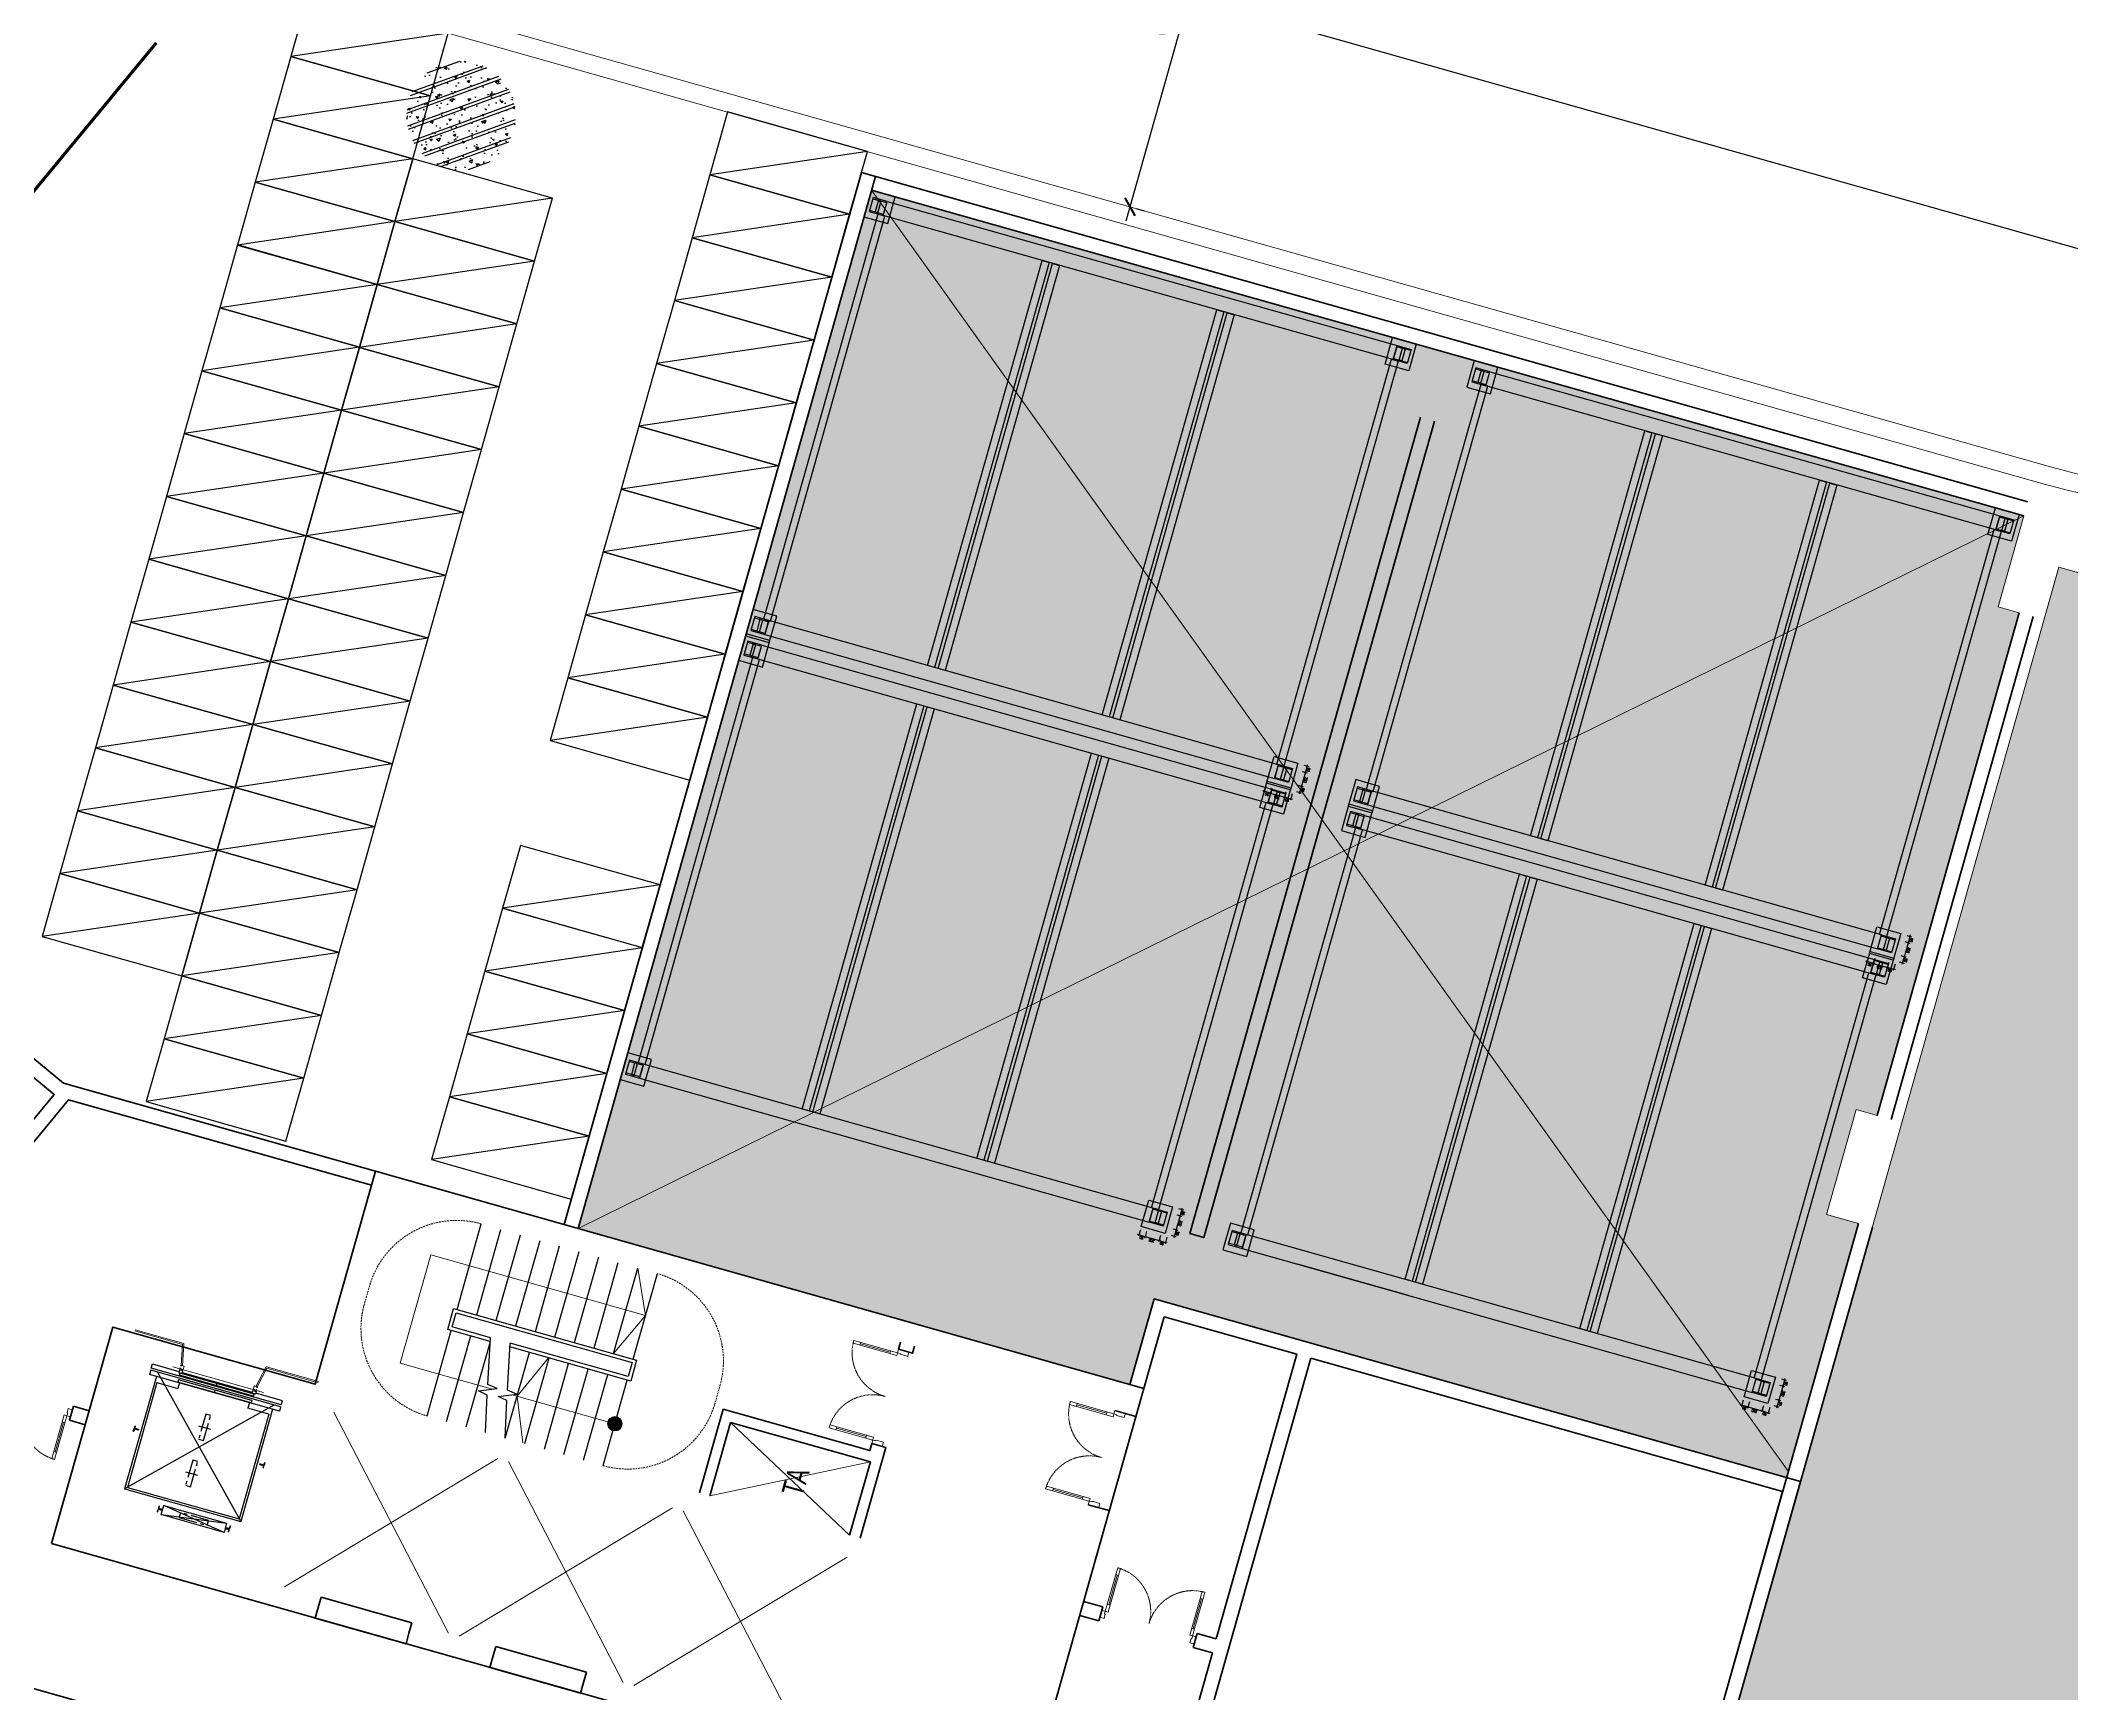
# Model space of a CAD drawing. Header units: millimetres. Extents: x -1534340 to 1713810, y -1348191 to 1114081.
# Drawn here: x 1308139 to 1336117, y 79242 to 102014 of the extents above; entities that cross this region are included whole.
import ezdxf
from ezdxf.enums import TextEntityAlignment as Align

# ---------------------------------------------------------------- set-up
doc = ezdxf.new("R2010")
doc.units = ezdxf.units.MM
doc.header["$LTSCALE"] = 100
doc.header["$PDMODE"] = 32
doc.header["$PDSIZE"] = 2.5
for name, pattern in [('05_MB dinh vi cot vach$0$HIDDEN', [0.375, 0.25, -0.125]), ('CENTERX2', [4, 2.5, -0.5, 0.5, -0.5]), ('DASHDOT2', [0.5, 0.25, -0.125, 0, -0.125]), ('HIDDEN', [0.375, 0.25, -0.125]), ('HIDDEN2', [0.1875, 0.125, -0.0625]), ('PHANTOMX2', [5, 2.5, -0.5, 0.5, -0.5, 0.5, -0.5])]:
    doc.linetypes.add(name, pattern=pattern)
for name, color, linetype in [('2', 2, 'Continuous'), ('A-FLOR-STRS', 16, 'Continuous'), ('A-FLOR-STRS-ARROW', 8, 'Continuous'), ('ccu12-Hatch', 250, 'Continuous'), ('KT-Kich thuoc', 9, 'Continuous'), ('KT-Noi that', 36, 'Continuous'), ('KT-Text', 7, 'Continuous'), ('KT-Thay', 7, 'Continuous'), ('xe cơ khí', 251, 'Continuous'), ('xemay', 39, 'Continuous'), ('Xref_ST_MBDV Cot vach 30.7.2022$0$Xref_ST_MBDV Cot vach 30.7.2022|Xref_ST_MBDV Cot vach 30.7.2022|Xref_ST_MBDV Cot vach 30.7.2022|Xref_ST_MBDV Cot vach 30.7.2022|A-WALL-PATT', 251, 'Continuous')]:
    doc.layers.add(name, color=color, linetype=linetype)
for name, color, linetype, lineweight in [('CUA', 37, 'Continuous', 13), ('GT NEW', 1, 'Continuous', 13), ('KT-GIAO THONG HAM', 42, 'Continuous', 13), ('KT-Net cat', 1, 'Continuous', 40), ('KT-Net cot vach', 6, 'Continuous', 50), ('KT-Net manh', 251, 'Continuous', 13), ('KT-Net thay', 7, 'Continuous', 15), ('SPE-MEP-HVAC', 140, 'Continuous', 0)]:
    doc.layers.add(name, color=color, linetype=linetype, lineweight=lineweight)
doc.styles.add('00 Text ccu dim', font='vnsimli.shx', dxfattribs={"width": 0.7})
doc.styles.add('Arial', font='arial.ttf', dxfattribs={"width": 0.7})
doc.styles.add('Arial Narrow', font='ARIALN.TTF')
doc.dimstyles.new('00A1CCU_1-300', dxfattribs={"dimscale": 300, "dimtxt": 3.5, "dimasz": 1.5, "dimexe": 1, "dimexo": 0, "dimgap": 0.6, "dimtad": 1, "dimdec": 0, "dimzin": 0, "dimdsep": 46, "dimtxsty": '00 Text ccu dim', "dimblk1": 'ARCHTICK', "dimblk2": 'ARCHTICK', "dimsah": 1, "dimcen": 2, "dimdle": 1, "dimclrd": 256, "dimclre": 256, "dimclrt": 31, "dimadec": 0, "dimazin": 0, "dimtfac": 1, "dimtdec": 0, "dimtix": 1, "dimtmove": 2, "dimatfit": 3, "dimldrblk": 'OPEN90', "dimfxl": 1, "dimtvp": 0.833333, "dimtolj": 1, "dimtzin": 0, "dimarcsym": 0})
doc.dimstyles.new('CCU_1-300', dxfattribs={"dimscale": 200, "dimtxt": 2.5, "dimasz": 1, "dimexe": 1, "dimexo": 2, "dimgap": 0.5, "dimtad": 1, "dimdec": 0, "dimrnd": 5, "dimdsep": 46, "dimtxsty": 'Arial Narrow', "dimblk": 'ARCHTICK', "dimcen": -1, "dimdle": 1, "dimclrd": 256, "dimclre": 256, "dimclrt": 3, "dimadec": 0, "dimazin": 2, "dimtfac": 0.1, "dimtdec": 0, "dimtix": 1, "dimtmove": 2, "dimatfit": 1, "dimfxl": 1, "dimtvp": 0.833333, "dimtolj": 1, "dimtzin": 12, "dimarcsym": 0})

# ---------------------------------------------------------------- blocks, each defined once
blk = doc.blocks.new('Xref_ST_MBDV Cot vach 30.7.2022$0$Tuong Vay01-flat-1')
at = {"layer": 'Xref_ST_MBDV Cot vach 30.7.2022$0$Xref_ST_MBDV Cot vach 30.7.2022|Xref_ST_MBDV Cot vach 30.7.2022|Xref_ST_MBDV Cot vach 30.7.2022|Xref_ST_MBDV Cot vach 30.7.2022|A-WALL-PATT'}
h = blk.add_hatch(dxfattribs=at)
h.set_pattern_fill('ACET-2D-VATLIEU04', color=256, scale=50, pattern_type=2)
h.set_pattern_definition([(50, (-11139561.84, -1407213.45), (-225.902474, 189.5546825), [37.5, -412.5]), (355, (-11139561.84, -1407213.45), (32.127212, 367.215716), [30, -330]), (100.4514, (-11139531.95, -1407216.06), (-341.231527, -62.944187), [31.870095, -350.571056]), (46.1842, (-11139561.84, -1407113.45), (-319.180497, 306.252097), [56.25, -618.75]), (96.6356, (-11139517.37, -1407120.34), (-516.995922, -60.144022), [47.805144, -525.8565]), (351.1842, (-11139561.84, -1407113.45), (84.740774, 546.39543), [45, -495]), (21, (-11139511.84, -1407138.45), (-105.680822, 275.3079534), [37.5, -412.5]), (326, (-11139511.84, -1407138.45), (206.128805, 305.59852), [30, -330]), (71.4514, (-11139486.97, -1407155.22), (-328.963765, 110.380101), [31.870095, -350.571056]), (37.5, (-11139561.84, -1407213.45), (-78.1345294, 101.8269012), [0, -326, 0, -335, 0, -331.25]), (7.5, (-11139561.84, -1407213.45), (-23.2793464, 176.824191), [0, -191, 0, -318.5, 0, -126.25]), (327.5, (-11139673.34, -1407213.45), (71.9444175, 112.9301145), [0, -125, 0, -390, 0, -517.5000003]), (317.5, (-11139723.34, -1407213.45), (158.0205496, 172.449169), [0, -162.5, 0, -259, 0, -367.5]), (45, (-11139561.84, -1407213.45), (-150.260191, 150.260191), []), (45, (-11139561.84, -1407152.2), (-150.260191, 150.260191), [])])
h.paths.add_polyline_path([(-82665, -118500), (-81837, -121132), (-80903, -123728), (-79863, -126284), (-78720, -128795), (-77475, -131258), (-76131, -133667), (-74689, -136020), (-73153, -138312), (-71525, -140539), (-69807, -142699), (-68002, -144786), (-66114, -146798), (-64145, -148731), (-62100, -150582), (-59980, -152349), (-57790, -154027), (-55533, -155614), (-53213, -157109), (-50835, -158507), (-48401, -159807), (-45916, -161007), (-43385, -162104), (-40811, -163097), (-38198, -163985), (-35551, -164765), (-32875, -165436), (-30174, -165998), (-27451, -166448), (-24702, -166789), (-4397, -168938), (36420, -167648), (41836, -160719), (12445, -24368), (8473, -9249), (-4719, -5521), (-10557, -9947), (-34021, -27848), (-39777, -32009), (-41249, -35294), (-45787, -38574), (-49368, -38942), (-57644, -44924), (-59845, -46601), (-61969, -48362), (-64020, -50208), (-65993, -52137), (-67887, -54144), (-69696, -56226), (-71420, -58381), (-73054, -60604), (-74596, -62892), (-76043, -65242), (-77394, -67648), (-78645, -70107), (-79794, -72615), (-80841, -75168), (-81782, -77762), (-82617, -80392), (-83343, -83054), (-83961, -85743), (-84468, -88455), (-84865, -91186), (-85149, -93930), (-85321, -96684), (-85381, -99530), (-85329, -102201), (-85163, -104955), (-84886, -107701), (-84496, -110432), (-83996, -113146), (-83385, -115836)], flags=16)
h.paths.add_polyline_path([(-83625, -118781), (-82785, -121452), (-81837, -124086), (-80781, -126680), (-79621, -129228), (-78358, -131727), (-76994, -134172), (-75531, -136560), (-73973, -138886), (-72320, -141146), (-70577, -143337), (-68746, -145455), (-66829, -147497), (-64832, -149459), (-62755, -151337), (-60604, -153130), (-58382, -154833), (-56092, -156444), (-53738, -157960), (-51324, -159379), (-48854, -160699), (-46333, -161916), (-43764, -163030), (-41151, -164038), (-38500, -164938), (-35814, -165730), (-33098, -166411), (-30357, -166981), (-27595, -167438), (-24816, -167783), (-4434, -169940), (36920, -168633), (42913, -160966), (13418, -24135), (9295, -8442), (-4926, -4424), (-11163, -9151), (-34617, -27045), (-40580, -31355), (-42052, -34640), (-46156, -37607), (-49737, -37975), (-58240, -44121), (-60467, -45819), (-62623, -47605), (-64704, -49479), (-66707, -51435), (-68628, -53472), (-70465, -55586), (-72214, -57772), (-73872, -60029), (-75437, -62350), (-76905, -64734), (-78276, -67176), (-79545, -69672), (-80712, -72217), (-81774, -74808), (-82729, -77440), (-83576, -80109), (-84314, -82810), (-84940, -85539), (-85455, -88291), (-85857, -91062), (-86146, -93847), (-86321, -96642), (-86382, -99529), (-86328, -102241), (-86160, -105036), (-85879, -107821), (-85484, -110593), (-84976, -113347), (-84356, -116078)])
blk = doc.blocks.new('thangggg44')
at = {"layer": 'KT-Net manh'}
h = blk.add_hatch(color=256, dxfattribs=at)
edge = h.paths.add_edge_path(flags=0)
edge.add_arc((1581, -925), 100, 450, 810)
h = blk.add_hatch(color=256, dxfattribs=at)
edge = h.paths.add_edge_path(flags=0)
edge.add_arc((1581, -925), 100, 450, 810)
blk.add_hatch(color=256, dxfattribs=at).paths.add_polyline_path([(1676, -956), (1676, -894), (1640, -844), (1581, -825), (1522, -844), (1486, -894), (1486, -956), (1522, -1006), (1581, -1025), (1640, -1006)], flags=0)
blk.add_hatch(color=256, dxfattribs=at).paths.add_polyline_path([(1676, -956), (1676, -894), (1640, -844), (1581, -825), (1522, -844), (1486, -894), (1486, -956), (1522, -1006), (1581, -1025), (1640, -1006)], flags=0)
at = {"layer": 'A-FLOR-STRS-ARROW'}
for points in [[(-100, -1525), (-218, -1023), (-352, -1002), (-113, -901), (-250, -883), (-391, -250)], [(181, -1525), (63, -1023), (-71, -1002), (168, -901), (31, -883), (-110, -250)]]:
    blk.add_lwpolyline(points, dxfattribs=at)
at = {"layer": 'KT-Net manh', "linetype": 'HIDDEN'}
for p, q in [((-2189, -300), (-2189, 0)), ((2831, -300), (2831, 0))]:
    blk.add_line(p, q, dxfattribs=at)
at = {"layer": 'KT-Net manh'}
blk.add_line((1522, -1006), (1581, -1025), dxfattribs=at)
blk.add_line((1522, -1006), (1581, -1025), dxfattribs=at)
for points in [[(1301, 1225), (1581, 625), (1301, 0)], [(-170, -925), (-819, -925), (-919, -925), (-1494, -925), (-1494, 625), (1581, 625)], [(452, -300), (181, -925), (431, -1525)], [(1581, -925), (111, -925)]]:
    blk.add_lwpolyline(points, dxfattribs=at)
blk.add_circle((1581, -925), 100, dxfattribs=at)
blk.add_circle((1581, -925), 100, dxfattribs=at)
at = {"layer": 'KT-Net manh', "linetype": 'HIDDEN'}
for centre, start, end in [((-939, -25), 90.0017, 179.9856), ((1581, -25), 0.0144, 89.9983), ((-939, -275), 180.0144, 269.9983), ((1581, -275), 270.0017, 359.9856)]:
    blk.add_arc(centre, 1250, start, end, dxfattribs=at)
at = {"layer": 'KT-Thay', "extrusion": (-3.725e-11, 1.28361e-08, 1)}
for p, q in [((-939, 0), (-939, 1225)), ((-659, 0), (-659, 1225)), ((-379, 0), (-379, 1225)), ((-99, 0), (-99, 1225)), ((181, 0), (181, 1225)), ((461, 0), (461, 1225)), ((741, 0), (741, 1225)), ((1021, 0), (1021, 1225)), ((1301, 0), (1301, 1225)), ((1581, 0), (1581, 1225)), ((-939, -1525), (-939, -300)), ((-659, -1525), (-659, -300)), ((-379, -1525), (-379, -300)), ((181, -1525), (181, -300)), ((461, -1525), (461, -300)), ((741, -1525), (741, -300)), ((1021, -1525), (1021, -300)), ((1301, -1525), (1301, -300)), ((1581, -1525), (1581, -300))]:
    blk.add_line(p, q, dxfattribs=at)
at = {"layer": 'KT-Thay'}
for points in [[(-380, -300), (-989, -300), (-989, 0), (1631, 0), (1631, -300), (-99, -300)], [(-391, -250), (-939, -250), (-939, -50), (1581, -50), (1581, -250), (-110, -250)]]:
    blk.add_lwpolyline(points, dxfattribs=at)
blk = doc.blocks.new('gfdgdds')
at = {"layer": 'KT-Net cot vach'}
for p, q in [((20933, -1031, 0), (20892, -1175, 0)), ((20933, -1031, 0), (22184, -1384, 0)), ((20851, -1320, 0), (20892, -1175, 0)), ((20851, -1320, 0), (22102, -1673, 0)), ((22184, -1384, 0), (22143, -1529, 0)), ((22102, -1673, 0), (22143, -1529, 0)), ((23257, -1999, 0), (23298, -1855, 0)), ((23338, -1711, 0), (23298, -1855, 0)), ((23338, -1711, 0), (24589, -2064, 0)), ((23257, -1999, 0), (24508, -2353, 0)), ((24508, -2353, 0), (24549, -2209, 0)), ((24589, -2064, 0), (24549, -2209, 0))]:
    blk.add_line(p, q, dxfattribs=at)
at = {"layer": 'SPE-MEP-HVAC', "linetype": 'HIDDEN', "ltscale": 1000}
for p, q in [((21107, 1518, 0), (22689, -1527, 0)), ((20427, -888, 0), (23369, 879, 0)), ((23513, 838, 0), (25095, -2207)), ((22833, -1568, 0), (25774, 199)), ((25919, 158, 0), (27500, -2887, 0)), ((25239, -2248, 0), (28180, -481, 0))]:
    blk.add_line(p, q, dxfattribs=at)
blk = doc.blocks.new('KYTHUATSPACE B2')
at = {"layer": 'KT-Net cat'}
blk.add_lwpolyline([(-25394, -70855), (-24852, -68941), (-21730, -69823)], dxfattribs=at)
blk = doc.blocks.new('*U213')
for p, q in [((-1260, 525), (-1300, 525)), ((-1280, 100), (-1280, 525)), ((-90, 525), (-50, 525)), ((-70, 100), (-70, 525)), ((-1260, 100), (-1300, 100)), ((-90, 100), (-50, 100))]:
    blk.add_line(p, q)
for points in [[(-1300, 0), (-1260, 0), (-1260, 625), (-1300, 625)], [(-50, 0), (-90, 0), (-90, 625), (-50, 625)], [(-1350, -150), (-1290, -150), (-1290, -40), (-1300, -40), (-1300, 0), (-1350, 0)], [(0, -150), (-60, -150), (-60, -40), (-50, -40), (-50, 0), (0, 0)]]:
    blk.add_lwpolyline(points, close=True)
at = {"linetype": 'HIDDEN2'}
for centre, start, end in [((-1300, 0), 0, 90), ((-50, 0), 90, 180)]:
    blk.add_arc(centre, 625, start, end, dxfattribs=at)
blk = doc.blocks.new('TM KHACH CH (NT2)')
at = {"layer": 'KT-Net manh'}
for p, q in [((2832, 100), (2832, -583.1)), ((2850, 100), (2850, -595.3)), ((2500, -537.5), (2500, -1837.5)), ((2550, -644.8), (2832, -583.1)), ((2550, -663.3), (2847, -598.3)), ((2847, -595.3), (2847, -598.3)), ((2850, -595.3), (2847, -595.3)), ((2550, -1711.7), (2847, -1776.7)), ((2550, -1730.2), (2832, -1791.9)), ((2832, -2525), (2832, -1791.9)), ((2847, -1779.7), (2847, -1776.7)), ((2850, -1779.7), (2847, -1779.7)), ((2850, -2525), (2850, -1779.7))]:
    blk.add_line(p, q, dxfattribs=at)
at = {"layer": 'KT-Net manh', "ltscale": 2}
for points in [[(2510, -637.5), (2500, -637.5), (2500, -687.5), (2550, -687.5), (2550, -637.5), (2540, -637.5), (2540, -647.5), (2541.6, -647.5), (2541.6, -639.1), (2548.4, -639.1), (2548.4, -685.9), (2501.6, -685.9), (2501.6, -639.1), (2508.4, -639.1), (2508.4, -647.5), (2510, -647.5)], [(2510, -1737.5), (2500, -1737.5), (2500, -1687.5), (2550, -1687.5), (2550, -1737.5), (2540, -1737.5), (2540, -1727.5), (2541.6, -1727.5), (2541.6, -1735.9), (2548.4, -1735.9), (2548.4, -1689.1), (2501.6, -1689.1), (2501.6, -1735.9), (2508.4, -1735.9), (2508.4, -1727.5), (2510, -1727.5)]]:
    blk.add_lwpolyline(points, close=True, dxfattribs=at)
at = {"layer": 'KT-Net manh', "const_width": 2}
for points in [[(2847, -595.3), (2832, -583.1)], [(2847, -1779.7), (2832, -1791.9)]]:
    blk.add_lwpolyline(points, dxfattribs=at)
at = {"layer": 'KT-Noi that', "linetype": 'Continuous'}
for p, q in [((1497.5, -260.5), (1497.5, -255.5)), ((1497.5, -255.5), (1535, -255.5)), ((1500.5, -263.5), (1530, -266.6)), ((1533, -283.4), (1533, -269.6)), ((1572.5, -255.5), (1535, -255.5)), ((1537.1, -283.4), (1537.1, -269.6)), ((1569.5, -263.5), (1540.1, -266.6)), ((1572.5, -260.5), (1572.5, -255.5)), ((1530, -316.5), (1530, -287.5)), ((1531, -317.5), (1535, -317.5)), ((1539, -317.5), (1535, -317.5)), ((1540, -316.5), (1540, -287.5)), ((516.5, -877.5), (545.6, -877.5)), ((516.5, -880.7), (516.5, -877.5)), ((516.5, -880.7), (545.6, -880.7)), ((551.8, -931.3), (551.8, -886.9)), ((555, -931.3), (555, -886.9)), ((558, -934.3), (562, -934.3)), ((558, -937.5), (562, -937.5)), ((565, -931.3), (565, -886.9)), ((568.2, -931.3), (568.2, -886.9)), ((603.5, -877.5), (574.4, -877.5)), ((603.5, -880.7), (574.4, -880.7)), ((603.5, -880.7), (603.5, -877.5)), ((516.5, -1894.3), (545.6, -1894.3)), ((516.5, -1897.5), (545.6, -1897.5)), ((551.8, -1843.7), (551.8, -1888.1)), ((555, -1843.7), (555, -1888.1)), ((558, -1837.5), (562, -1837.5)), ((558, -1840.7), (562, -1840.7)), ((565, -1843.7), (565, -1888.1)), ((568.2, -1843.7), (568.2, -1888.1)), ((603.5, -1894.3), (574.4, -1894.3)), ((603.5, -1897.5), (574.4, -1897.5)), ((1497.5, -2114.5), (1497.5, -2119.5)), ((1497.5, -2119.5), (1535, -2119.5)), ((1500.5, -2111.5), (1529.9, -2108.4)), ((1530, -2058.5), (1530, -2087.5)), ((1531, -2057.5), (1535, -2057.5)), ((1532.9, -2091.6), (1532.9, -2105.4)), ((1539, -2057.5), (1535, -2057.5)), ((1572.5, -2119.5), (1535, -2119.5)), ((1537.1, -2091.6), (1537.1, -2105.4)), ((1540, -2058.5), (1540, -2087.5)), ((1569.5, -2111.5), (1540.1, -2108.4)), ((1572.5, -2114.5), (1572.5, -2119.5))]:
    blk.add_line(p, q, dxfattribs=at)
at = {"layer": 'KT-Noi that', "linetype": 'Continuous', "ltscale": 2}
for p, q in [((2310, -2117.5), (2310, -257.5)), ((2370, -257.5), (2310, -257.5)), ((2370, -2117.5), (2370, -257.5)), ((2400, -2117.5), (2400, -257.5)), ((2400, -257.5), (2460, -257.5)), ((2460, -257.5), (2460, -637.5)), ((700, -356.5), (700, -2018.5)), ((2310, -356.5), (700, -356.5)), ((730, -387.5), (730, -1987.5)), ((2230, -387.5), (730, -387.5)), ((2230, -387.5), (2230, -687.5)), ((2310, -687.5), (2230, -687.5)), ((2314, -1712.5), (2314, -662.5)), ((2348, -662.5), (2314, -662.5)), ((2348, -1712.5), (2348, -662.5)), ((2411, -1717.5), (2411, -657.5)), ((2411, -657.5), (2441.3, -657.5)), ((2441.3, -1717.5), (2441.3, -657.5)), ((2455, -1687.5), (2455, -687.5)), ((2314, -1187.5), (2348, -1187.5)), ((2411, -1187.5), (2441.3, -1187.5)), ((2230, -1987.5), (2230, -1687.5)), ((2310, -1687.5), (2230, -1687.5)), ((2348, -1712.5), (2314, -1712.5)), ((2411, -1717.5), (2441.3, -1717.5)), ((2460, -2117.5), (2460, -1737.5)), ((2310, -2018.5), (700, -2018.5)), ((2230, -1987.5), (730, -1987.5)), ((2370, -2117.5), (2310, -2117.5)), ((2400, -2117.5), (2460, -2117.5))]:
    blk.add_line(p, q, dxfattribs=at)
at = {"layer": 'KT-Noi that', "linetype": 'HIDDEN', "ltscale": 500}
for p, q in [((2370, -356.5), (700, -2018.5)), ((2370, -2018.5), (700, -356.5)), ((495, -937.5), (625, -1837.5)), ((495, -1837.5), (625, -937.5))]:
    blk.add_line(p, q, dxfattribs=at)
at = {"layer": 'KT-Noi that', "linetype": 'CENTERX2'}
for p, q in [((1155, -1101.5), (1155, -1270.8)), ((1815, -1101.5), (1815, -1270.8))]:
    blk.add_line(p, q, dxfattribs=at)
at = {"layer": 'KT-Noi that', "linetype": 'Continuous', "ltscale": 2}
for points in [[(2485, -637.5), (2445, -637.5), (2445, -687.5), (2485, -687.5)], [(495, -937.5), (625, -937.5), (625, -1837.5), (495, -1837.5)], [(2485, -1737.5), (2445, -1737.5), (2445, -1687.5), (2485, -1687.5)]]:
    blk.add_lwpolyline(points, close=True, dxfattribs=at)
at = {"layer": 'KT-Noi that', "linetype": 'PHANTOMX2'}
for points in [[(524, -1187.5), (524, -1587.5), (596, -1587.5), (596, -1187.5)], [(975, -1151.5), (975, -1223.5), (1335, -1223.5), (1335, -1151.5)], [(1635, -1151.5), (1635, -1223.5), (1995, -1223.5), (1995, -1151.5)]]:
    blk.add_lwpolyline(points, close=True, dxfattribs=at)
at = {"layer": 'KT-Noi that', "linetype": 'Continuous'}
for centre, radius, start, end in [((1500.5, -260.5), 3, 179.99965, 269.99965), ((1530, -269.6), 3, 359.99965, 89.99965), ((1540.1, -269.6), 3, 89.99965, 179.99965), ((1569.5, -260.5), 3, 269.99965, 359.99965), ((1527.7, -282.8), 5.25, 295.66937, 353.31693), ((1531, -316.5), 1, 179.99965, 269.99965), ((1542.3, -282.8), 5.25, 186.68237, 244.32993), ((1539, -316.5), 1, 269.99965, 359.99965), ((545.6, -886.9), 9.4, 359.99965, 89.99965), ((545.6, -886.9), 6.2, 359.99965, 89.99965), ((558, -931.3), 6.2, 179.99965, 269.99965), ((558, -931.3), 3, 179.99965, 269.99965), ((562, -931.3), 6.2, 269.99965, 359.99965), ((562, -931.3), 3, 269.99965, 359.99965), ((574.4, -886.9), 9.4, 89.99965, 179.99965), ((574.4, -886.9), 6.2, 89.99965, 179.99965), ((545.6, -1888.1), 6.2, 269.99965, 359.99965), ((545.6, -1888.1), 9.4, 269.99965, 359.99965), ((558, -1843.7), 6.2, 89.99965, 179.99965), ((558, -1843.7), 3, 89.99965, 179.99965), ((562, -1843.7), 6.2, 359.99965, 89.99965), ((562, -1843.7), 3, 359.99965, 89.99965), ((574.4, -1888.1), 9.4, 179.99965, 269.99965), ((574.4, -1888.1), 6.2, 179.99965, 269.99965), ((1500.5, -2114.5), 3, 89.99965, 179.99965), ((1529.9, -2105.4), 3, 269.99965, 359.99965), ((1531, -2058.5), 1, 89.99965, 179.99965), ((1527.7, -2092.2), 5.25, 6.68237, 64.32993), ((1542.3, -2092.2), 5.25, 115.66937, 173.31693), ((1540.1, -2105.4), 3, 179.99965, 269.99965), ((1539, -2058.5), 1, 359.99965, 89.99965), ((1569.5, -2114.5), 3, 359.99965, 89.99965)]:
    blk.add_arc(centre, radius, start, end, dxfattribs=at)
blk = doc.blocks.new('_ARCHTICK')
at = {"color": 0, "linetype": 'ByBlock', "const_width": 0.15}
blk.add_lwpolyline([(-0.5, -0.5), (0.5, 0.5)], dxfattribs=at)
blk = doc.blocks.new('*D2300')
at = {"layer": 'Defpoints', "color": 0, "transparency": 16777216}
for p in [(1324477, 105584), (1324780, 105498), (1322846, 99810)]:
    blk.add_point(p, dxfattribs=at)
at = {"layer": 'KT-Kich thuoc', "lineweight": -2, "transparency": 16777216}
for p, q in [((1323094, 99532), (1324834, 105691)), ((1324862, 105475), (1324972, 105444)), ((1323231, 99701), (1323341, 99670))]:
    blk.add_line(p, q, dxfattribs=at)
at = {"layer": 'KT-Kich thuoc', "lineweight": -2, "transparency": 16777216, "xscale": 200, "yscale": 200, "zscale": 200}
for p, rotation in [((1324780, 105498), 74.22122040986072), ((1323148, 99724), 254.2212204098607)]:
    blk.add_blockref('_ARCHTICK', p, dxfattribs=dict(at, rotation=rotation))
at = {"layer": 'KT-Kich thuoc', "color": 3, "transparency": 16777216, "insert": (1323622, 102708), "char_height": 500, "attachment_point": 5, "rotation": 74.2212, "style": 'Arial Narrow'}
blk.add_mtext('\\A1;6000', dxfattribs=at)
blk = doc.blocks.new('*D310')
at = {"layer": 'Defpoints', "color": 0, "transparency": 16777216}
for p in [(-1060606, -1174522), (-1060606, -1174594), (-1060516, -1174594)]:
    blk.add_point(p, dxfattribs=at)
at = {"layer": 'xe cơ khí', "lineweight": -2, "transparency": 16777216}
for p, q in [((-1060606, -1174594), (-1060606, -1174502)), ((-1060516, -1174594), (-1060516, -1174502)), ((-1060496, -1174522), (-1060626, -1174522))]:
    blk.add_line(p, q, dxfattribs=at)
at = {"layer": 'xe cơ khí', "lineweight": -2, "transparency": 16777216, "xscale": 30, "yscale": 30, "zscale": 30, "rotation": 180}
blk.add_blockref('_ARCHTICK', (-1060606, -1174522), dxfattribs=at)
at = {"layer": 'xe cơ khí', "lineweight": -2, "transparency": 16777216, "xscale": 30, "yscale": 30, "zscale": 30}
blk.add_blockref('_ARCHTICK', (-1060516, -1174522), dxfattribs=at)
at = {"layer": 'xe cơ khí', "color": 31, "transparency": 16777216, "insert": (-1060561, -1174492), "char_height": 36, "attachment_point": 5, "style": '00 Text ccu dim'}
blk.add_mtext('\\A1;90', dxfattribs=at)
blk = doc.blocks.new('_Open90')
at = {"color": 0, "linetype": 'ByBlock', "lineweight": -2}
for p, q in [((0, 0), (-1, 0)), ((-0.5, 0.5), (0, 0)), ((0, 0), (-0.5, -0.5))]:
    blk.add_line(p, q, dxfattribs=at)
blk = doc.blocks.new('*D311')
at = {"layer": 'Defpoints', "color": 0, "transparency": 16777216}
for p in [(-1060516, -1174522), (-1060516, -1174594), (-1060316, -1174594)]:
    blk.add_point(p, dxfattribs=at)
at = {"layer": 'xe cơ khí', "lineweight": -2, "transparency": 16777216}
for p, q in [((-1060516, -1174594), (-1060516, -1174502)), ((-1060316, -1174594), (-1060316, -1174502)), ((-1060296, -1174522), (-1060536, -1174522))]:
    blk.add_line(p, q, dxfattribs=at)
at = {"layer": 'xe cơ khí', "lineweight": -2, "transparency": 16777216, "xscale": 30, "yscale": 30, "zscale": 30, "rotation": 180}
blk.add_blockref('_ARCHTICK', (-1060516, -1174522), dxfattribs=at)
at = {"layer": 'xe cơ khí', "lineweight": -2, "transparency": 16777216, "xscale": 30, "yscale": 30, "zscale": 30}
blk.add_blockref('_ARCHTICK', (-1060316, -1174522), dxfattribs=at)
at = {"layer": 'xe cơ khí', "color": 31, "transparency": 16777216, "insert": (-1060416, -1174492), "char_height": 36, "attachment_point": 5, "style": '00 Text ccu dim'}
blk.add_mtext('\\A1;200', dxfattribs=at)
blk = doc.blocks.new('*D312')
at = {"layer": 'Defpoints', "color": 0, "transparency": 16777216}
for p in [(-1060316, -1174594), (-1060226, -1174522), (-1060226, -1174594)]:
    blk.add_point(p, dxfattribs=at)
at = {"layer": 'xe cơ khí', "lineweight": -2, "transparency": 16777216}
for p, q in [((-1060316, -1174594), (-1060316, -1174502)), ((-1060226, -1174594), (-1060226, -1174502)), ((-1060336, -1174522), (-1060206, -1174522))]:
    blk.add_line(p, q, dxfattribs=at)
at = {"layer": 'xe cơ khí', "lineweight": -2, "transparency": 16777216, "xscale": 30, "yscale": 30, "zscale": 30, "rotation": 180}
blk.add_blockref('_ARCHTICK', (-1060316, -1174522), dxfattribs=at)
at = {"layer": 'xe cơ khí', "lineweight": -2, "transparency": 16777216, "xscale": 30, "yscale": 30, "zscale": 30}
blk.add_blockref('_ARCHTICK', (-1060226, -1174522), dxfattribs=at)
at = {"layer": 'xe cơ khí', "color": 31, "transparency": 16777216, "insert": (-1060271, -1174492), "char_height": 36, "attachment_point": 5, "style": '00 Text ccu dim'}
blk.add_mtext('\\A1;90', dxfattribs=at)
blk = doc.blocks.new('*D313')
at = {"layer": 'Defpoints', "color": 0, "transparency": 16777216}
for p in [(-1060703, -1174729), (-1060653, -1174639), (-1060653, -1174729)]:
    blk.add_point(p, dxfattribs=at)
at = {"layer": 'xe cơ khí', "lineweight": -2, "transparency": 16777216}
for p, q in [((-1060653, -1174639), (-1060723, -1174639)), ((-1060653, -1174729), (-1060723, -1174729)), ((-1060703, -1174619), (-1060703, -1174749))]:
    blk.add_line(p, q, dxfattribs=at)
at = {"layer": 'xe cơ khí', "lineweight": -2, "transparency": 16777216, "xscale": 30, "yscale": 30, "zscale": 30}
for p, rotation in [((-1060703, -1174639), 90), ((-1060703, -1174729), 270)]:
    blk.add_blockref('_ARCHTICK', p, dxfattribs=dict(at, rotation=rotation))
at = {"layer": 'xe cơ khí', "color": 31, "transparency": 16777216, "insert": (-1060733, -1174684), "char_height": 36, "attachment_point": 5, "rotation": 90, "style": '00 Text ccu dim'}
blk.add_mtext('\\A1;90', dxfattribs=at)
blk = doc.blocks.new('*D314')
at = {"layer": 'Defpoints', "color": 0, "transparency": 16777216}
for p in [(-1060653, -1174729), (-1060703, -1174929), (-1060653, -1174929)]:
    blk.add_point(p, dxfattribs=at)
at = {"layer": 'xe cơ khí', "lineweight": -2, "transparency": 16777216}
for p, q in [((-1060653, -1174729), (-1060723, -1174729)), ((-1060703, -1174709), (-1060703, -1174949)), ((-1060653, -1174929), (-1060723, -1174929))]:
    blk.add_line(p, q, dxfattribs=at)
at = {"layer": 'xe cơ khí', "lineweight": -2, "transparency": 16777216, "xscale": 30, "yscale": 30, "zscale": 30}
for p, rotation in [((-1060703, -1174729), 90), ((-1060703, -1174929), 270)]:
    blk.add_blockref('_ARCHTICK', p, dxfattribs=dict(at, rotation=rotation))
at = {"layer": 'xe cơ khí', "color": 31, "transparency": 16777216, "insert": (-1060733, -1174829), "char_height": 36, "attachment_point": 5, "rotation": 90, "style": '00 Text ccu dim'}
blk.add_mtext('\\A1;200', dxfattribs=at)
blk = doc.blocks.new('*D315')
at = {"layer": 'Defpoints', "color": 0, "transparency": 16777216}
for p in [(-1060703, -1175019), (-1060653, -1174929), (-1060653, -1175019)]:
    blk.add_point(p, dxfattribs=at)
at = {"layer": 'xe cơ khí', "lineweight": -2, "transparency": 16777216}
for p, q in [((-1060653, -1174929), (-1060723, -1174929)), ((-1060653, -1175019), (-1060723, -1175019)), ((-1060703, -1174909), (-1060703, -1175039))]:
    blk.add_line(p, q, dxfattribs=at)
at = {"layer": 'xe cơ khí', "lineweight": -2, "transparency": 16777216, "xscale": 30, "yscale": 30, "zscale": 30}
for p, rotation in [((-1060703, -1174929), 90), ((-1060703, -1175019), 270)]:
    blk.add_blockref('_ARCHTICK', p, dxfattribs=dict(at, rotation=rotation))
at = {"layer": 'xe cơ khí', "color": 31, "transparency": 16777216, "insert": (-1060733, -1174974), "char_height": 36, "attachment_point": 5, "rotation": 90, "style": '00 Text ccu dim'}
blk.add_mtext('\\A1;90', dxfattribs=at)
blk = doc.blocks.new('cot')
at = {"layer": 'xe cơ khí'}
for points in [[(11052751, 1251358), (11053091, 1251358), (11053091, 1250978), (11052751, 1250978)], [(11052801, 1251268), (11053001, 1251268), (11053001, 1251252), (11052801, 1251252)], [(11052801, 1251268), (11053001, 1251268), (11053001, 1251068), (11052801, 1251068)], [(11052921, 1251252), (11052921, 1251084), (11052881, 1251084), (11052881, 1251252)], [(11052801, 1251084), (11053001, 1251084), (11053001, 1251068), (11052801, 1251068)]]:
    blk.add_lwpolyline(points, close=True, dxfattribs=at)
blk = doc.blocks.new('*U2315')
for p, q in [((-1260, -100), (-1300, -100)), ((-1280, -100), (-1280, -525)), ((-90, -100), (-50, -100)), ((-70, -100), (-70, -525)), ((-1260, -525), (-1300, -525)), ((-90, -525), (-50, -525))]:
    blk.add_line(p, q)
for points in [[(-1350, 100), (-1290, 100), (-1290, 40), (-1300, 40), (-1300, 0), (-1350, 0)], [(-1300, 0), (-1260, 0), (-1260, -625), (-1300, -625)], [(-50, 0), (-90, 0), (-90, -625), (-50, -625)], [(0, 100), (-60, 100), (-60, 40), (-50, 40), (-50, 0), (0, 0)]]:
    blk.add_lwpolyline(points, close=True)
at = {"linetype": 'HIDDEN2'}
for centre, start, end in [((-1300, 0), 270, 0), ((-50, 0), 180, 270)]:
    blk.add_arc(centre, 625, start, end, dxfattribs=at)
blk = doc.blocks.new('boh locker')
at = {"layer": 'KT-Net cat', "color": 2}
for p, q in [((14650, 8140), (14650, 9165)), ((14650, 9165, 0), (16550, 9165, 0)), ((16550, 9165), (16550, 5090)), ((16750, 9165), (23505, 9165)), ((16750, -6335), (16750, 9165)), ((23505, 9165), (23505, -10045)), ((14650, 5090), (14925, 5090)), ((14925, 5090), (14925, 4890)), ((16275, 5090), (16275, 4890)), ((16550, 5090), (16275, 5090)), ((14650, 4890), (14925, 4890)), ((16275, 4890), (16550, 4890)), ((526, 3893, 0), (526, 3693, 0)), ((526, 3893, 0), (750, 3893, 0)), ((526, 3693, 0), (750, 3693, 0))]:
    blk.add_line(p, q, dxfattribs=at)
at = {"layer": 'KT-Net cat', "color": 2, "elevation": 0}
for points in [[(3650, 8140), (-817, 8140), (-6811, 10780), (-7407, 9426)], [(-3780, 9227), (-897, 7957), (-2945, 3308)], [(3650, 7940), (-686, 7940), (-2238, 4417)]]:
    blk.add_lwpolyline(points, dxfattribs=at)
at = {"layer": 'KT-Net cat', "color": 2}
for points in [[(14450, 8140), (14450, 9365), (23705, 9365), (23705, -10245), (20471, -10245), (14650, -14295), (-7634, -14295), (-17019, -10161)], [(16550, 4890), (16550, -3510)], [(3850, 0), (0, 0), (0, -2906)]]:
    blk.add_lwpolyline(points, dxfattribs=at)
at = {"layer": 'KT-Net cat', "color": 2, "elevation": 0}
blk.add_lwpolyline([(750, 1990), (750, 5090), (3650, 5090), (3650, 8140), (14650, 8140), (14650, 1990)], close=True, dxfattribs=at)
at = {"layer": 'xemay'}
blk.add_line((16218, 10365), (17804, 10365), dxfattribs=at)
at = {"layer": 'CUA'}
for p, rotation in [((14925, 5040), 180.0000000000094), ((526, 3743, 0), 359.9999999999991)]:
    blk.add_blockref('*U2315', p, dxfattribs=dict(at, rotation=rotation))
blk = doc.blocks.new('plot bike')
at = {"linetype": 'HIDDEN', "ltscale": 1000}
blk.add_line((0, 450), (2000, -450), dxfattribs=at)
blk.add_lwpolyline([(0, 450), (2000, 450), (2000, -450), (0, -450)], close=True, dxfattribs=at)
blk = doc.blocks.new('hhhh')
at = {"layer": 'xe cơ khí'}
for points in [[(-1053016, -1174729.3), (-1060316, -1174729.3), (-1060316, -1174929.3), (-1053016, -1174929.3)], [(-1060391, -1174929.3), (-1060291, -1174929.3), (-1060291, -1180729.3), (-1060391, -1180729.3)], [(-1058041, -1174929.3), (-1057941, -1174929.3), (-1057941, -1180729.3), (-1058041, -1180729.3)], [(-1057891, -1174929.3), (-1057791, -1174929.3), (-1057791, -1180729.3), (-1057891, -1180729.3)], [(-1055541, -1174929.3), (-1055441, -1174929.3), (-1055441, -1180729.3), (-1055541, -1180729.3)], [(-1055391, -1174929.3), (-1055291, -1174929.3), (-1055291, -1180729.3), (-1055391, -1180729.3)], [(-1052941, -1174929.3), (-1053041, -1174929.3), (-1053041, -1180729.3), (-1052941, -1180729.3)], [(-1060316, -1180729.3), (-1053016, -1180729.3), (-1053016, -1180929.3), (-1060316, -1180929.3)]]:
    blk.add_lwpolyline(points, close=True, dxfattribs=at)
for p in [(-12113317.4, -2425997.7), (-12113317.4, -2431997.7)]:
    blk.add_blockref('cot', p, dxfattribs=at)
at = {"layer": 'xe cơ khí', "xscale": -1}
for p in [(9999985.3, -2425997.7), (9999985.3, -2431997.7)]:
    blk.add_blockref('cot', p, dxfattribs=at)
at = {"layer": 'xe cơ khí'}
for base, p1, p2, picture, middle in [((-1060606, -1174522.4), (-1060516, -1174594.3), (-1060606, -1174594.3), '*D310', (-1060561, -1174492.4)), ((-1060516, -1174522.4), (-1060316, -1174594.3), (-1060516, -1174594.3), '*D311', (-1060416, -1174492.4)), ((-1060226, -1174522.4), (-1060316, -1174594.3), (-1060226, -1174594.3), '*D312', (-1060271, -1174492.4))]:
    dim = blk.add_linear_dim(base=base, p1=p1, p2=p2, dimstyle='00A1CCU_1-300', override={"dimscale": 20, "dimtxt": 1.8}, dxfattribs=at)
    dim.commit()
    dim.dimension.update_dxf_attribs({"geometry": picture, "text_midpoint": middle})
for base, p1, p2, picture, middle in [((-1060703.4, -1174729.3), (-1060653.1, -1174639.3), (-1060653.1, -1174729.3), '*D313', (-1060733.4, -1174684.3)), ((-1060703.4, -1174929.3), (-1060653.1, -1174729.3), (-1060653.1, -1174929.3), '*D314', (-1060733.4, -1174829.3)), ((-1060703.4, -1175019.3), (-1060653.1, -1174929.3), (-1060653.1, -1175019.3), '*D315', (-1060733.4, -1174974.3))]:
    dim = blk.add_linear_dim(base=base, p1=p1, p2=p2, angle=90, dimstyle='00A1CCU_1-300', override={"dimscale": 20, "dimtxt": 1.8}, dxfattribs=at)
    dim.commit()
    dim.dimension.update_dxf_attribs({"geometry": picture, "text_midpoint": middle})

msp = doc.modelspace()

# ---------------------------------------------------------------- hatches: boundary and pattern name
at = {"layer": 'ccu12-Hatch', "ltscale": 0.5}
h = msp.add_hatch(dxfattribs=at)
h.set_pattern_fill('VATLIEU04', color=256, scale=50, angle=335, pattern_type=2)
h.set_pattern_definition([(25, (1230386.4, 210179.14), (311.76915, -180), [37.5, -412.5]), (330, (1230386.4, 210179.14), (96.0694, 370.1782), [30, -330]), (75.4514, (1230412.37, 210164.14), (407.83865, 190.1779), [31.8701, -350.5711]), (21.1842, (1230428.65, 210269.77), (448.6488, -300.5234), [56.25, -618.75]), (71.6356, (1230466.04, 210244.73), (629.386, 243.9225), [47.8051, -525.8565]), (326.1842, (1230428.65, 210269.8), (629.3859, 243.923), [45, -495]), (356, (1230463.4, 210226), (185.4137, -308.5802), [37.5, -412.5]), (301, (1230463.4, 210226), (263.4901, 277.1898), [30, -330]), (46.4514, (1230478.85, 210200.27), (448.9038, -31.3908), [31.8701, -350.5711]), (12.5, (1230386.39, 210179.14), (75.8538, 148.28266), [0, -326, 0, -335, 0, -331.25]), (342.5, (1230386.4, 210179.14), (202.55378, 123.1402), [0, -191, 0, -318.5, 0, -126.25]), (302.5, (1230285.34, 210226.27), (237.13767, -123.02238), [0, -125, 0, -390, 0, -517.5]), (292.5, (1230240.02, 210247.4), (285.42618, -77.8696), [0, -162.5, 0, -259, 0, -367.5]), (20, (1230386.4, 210179.14), (-72.67928, 199.68468), []), (20, (1230412.28, 210234.65), (-72.67928, 199.68468), [])])
edge = h.paths.add_edge_path()
edge.add_arc((1313932.7, 100982.4), 750, 0, 360)
at = {"layer": 'KT-Kich thuoc', "true_color": 0x939598}
h = msp.add_hatch(color=252, dxfattribs=at)
h.dxf.hatch_style = 1
h.paths.add_polyline_path([(1315543.3, 85646.8), (1319585.4, 99951.7), (1335463.7, 95464.9), (1335110.2, 94213.9), (1335398.9, 94132.3), (1333441, 87203.6), (1333152.3, 87285.2), (1332744.4, 85841.7), (1333182.4, 85718), (1332192.6, 82215.1), (1323478.7, 84677.4), (1323145.6, 83498.6)])
h = msp.add_hatch(color=252, dxfattribs=at)
h.dxf.hatch_style = 1
h.paths.add_polyline_path([(1326834.7, 42677.3), (1323603.9, 52035.2), (1328519.2, 53732.2), (1331750, 44374.3)], flags=16)
h.paths.add_polyline_path([(1255832.6, 15307.5), (1253549.6, 19631.1), (1252406.4, 22142.3), (1251366.6, 24698.1), (1250431.9, 27294.1), (1249603.8, 29926.1), (1248883.9, 32589.7), (1248273.2, 35280.5), (1247772.8, 37994), (1247643.5, 38901.7), (1246914.4, 47561.1), (1246994.6, 52488.8), (1247298.4, 56215.6), (1247404.7, 57240.5), (1247800.9, 59971.1), (1248308.2, 62683.3), (1248925.8, 65372.5), (1249042.3, 65799.3), (1252239.3, 63159.1), (1267698.6, 50003.2), (1287884.1, 74445.6), (1295792.2, 67914.4), (1317246.2, 61852.1), (1323940.8, 64169), (1327052.6, 63289.7), (1335944.5, 94757.5), (1342690.9, 92851.2), (1344604.1, 93263.6), (1343338.8, 92075.8), (1340243.5, 81121.8), (1353360.4, 83949.2), (1364383.1, 32812.9), (1344729.8, 28598.7), (1345153.5, 26633), (1357509.7, 29296.4), (1358046.3, 26854.7), (1365329.4, 28422.8), (1367499.4, 18355.7), (1347850.7, 14120.4), (1340143.9, 15005.7), (1327855.7, 10763.2), (1327676.2, 11283.1), (1326967.2, 11038.3), (1318074.3, 36796.4)])

# ---------------------------------------------------------------- linework, layer by layer
at = {"linetype": '05_MB dinh vi cot vach$0$HIDDEN', "ltscale": 2000, "const_width": 43.6}
msp.add_lwpolyline([(1303393.1, 94306.7), (1309732.7, 101983.3)], dxfattribs=at)
at = {"layer": 'A-FLOR-STRS', "linetype": 'DASHDOT2', "ltscale": 3000}
msp.add_line((1309591.8, 106672.4), (1336644.8, 99028), dxfattribs=at)
at = {"layer": 'GT NEW', "color": 31}
msp.add_line((1308708, 103544.9), (1335761, 95900.5), dxfattribs=at)
msp.add_arc((1338480.2, 105523.7), 10000, 254.22122, 12.16426, dxfattribs=at)
at = {"layer": 'KT-GIAO THONG HAM'}
msp.add_line((1308776, 103785.5), (1335829, 96141.1), dxfattribs=at)
msp.add_arc((1338480.2, 105523.7), 9750, 254.22122, 12.16426, dxfattribs=at)
at = {"layer": 'KT-Net cat'}
for p, q in [((1315350.8, 85701.2), (1319447.3, 100198.5)), ((1335518, 95657.4), (1319447.3, 100198.5)), ((1315543.3, 85646.8), (1319639.8, 100144.1)), ((1335463.7, 95464.9), (1319585.4, 99951.7)), ((1333441, 87203.6), (1335398.9, 94132.3)), ((1333633.5, 87149.2), (1335591.3, 94077.9)), ((1328450.9, 68973.6), (1333182.4, 85718)), ((1328643.4, 68919.2), (1333374.9, 85663.6)), ((1319957.4, 83983.8), (1319984.6, 84080.1)), ((1320149.9, 83929.4), (1320177, 84025.7)), ((1317215.9, 82004.7), (1317542.2, 83159.5)), ((1317360.3, 81963.9), (1317645.8, 82974.4)), ((1319570.4, 82430.5), (1317645.8, 82974.4)), ((1319284.9, 81420.1), (1319570.4, 82430.5))]:
    msp.add_line(p, q, dxfattribs=at)
for points in [[(1327343.2, 96772.3), (1324164.4, 85522.8), (1323971.9, 85577.2), (1327150.7, 96826.7)], [(1320177, 84025.7), (1320149.9, 83929.4), (1319957.4, 83983.8), (1319984.6, 84080.1)], [(1319429.3, 81379.3), (1319782.8, 82630.3), (1319590.3, 82684.7), (1319563.1, 82588.5), (1317542.2, 83159.5)]]:
    msp.add_lwpolyline(points, dxfattribs=at)
at = {"layer": 'KT-Net cot vach'}
for p, q in [((1322940.6, 83140.9), (1323229.3, 83059.3)), ((1322573.5, 81841.7), (1322862.2, 81760.2))]:
    msp.add_line(p, q, dxfattribs=at)
at = {"layer": 'KT-Net thay', "linetype": 'HIDDEN', "ltscale": 3000}
for p, q in [((1319585.4, 99951.7), (1332217.1, 82301.7)), ((1315543.3, 85646.8), (1335463.7, 95464.9))]:
    msp.add_line(p, q, dxfattribs=at)
msp.add_lwpolyline([(1315543.3, 85646.8), (1319585.4, 99951.7), (1335463.7, 95464.9), (1335110.2, 94213.9), (1335398.9, 94132.3), (1333441, 87203.6), (1333152.3, 87285.2), (1332744.4, 85841.7), (1333182.4, 85718), (1332192.6, 82215.1), (1323478.7, 84677.4), (1323145.6, 83498.6)], close=True, dxfattribs=at)
msp.add_lwpolyline([(1247298.4, 56215.6), (1247404.7, 57240.5), (1247800.9, 59971.1), (1248308.2, 62683.3), (1248925.8, 65372.5), (1249042.3, 65799.3), (1252239.3, 63159.1), (1267698.6, 50003.2), (1287884.1, 74445.6), (1295792.2, 67914.4), (1317246.2, 61852.1), (1323940.8, 64169), (1327052.6, 63289.7), (1335944.5, 94757.5), (1342690.9, 92851.2), (1344604.1, 93263.6), (1343338.8, 92075.8), (1340243.5, 81121.8), (1353360.4, 83949.2), (1364383.1, 32812.9)], dxfattribs=at)
at = {"layer": 'SPE-MEP-HVAC', "linetype": 'HIDDEN', "ltscale": 1000}
for p, q in [((1317645.8, 82974.4), (1319284.9, 81420.1)), ((1319570.4, 82430.5), (1317360.3, 81963.9))]:
    msp.add_line(p, q, dxfattribs=at)

# ---------------------------------------------------------------- block references
msp.add_blockref('Xref_ST_MBDV Cot vach 30.7.2022$0$Tuong Vay01-flat-1', (1332269.3, 148426.1))
at = {"layer": '2', "rotation": 164.2212203921309}
for p in [(-14658.4, -750293.2), (-6353.6, -752639.9), (-16385.1, -756403.9), (-8080.3, -758750.6)]:
    msp.add_blockref('hhhh', p, dxfattribs=at)
at = {"layer": 'CUA', "rotation": 74.22122668239332}
for p in [(1319957.4, 83983.8), (1322940.6, 83140.9)]:
    msp.add_blockref('*U213', p, dxfattribs=at)
at = {"layer": 'KT-Kich thuoc'}
for name, p, rotation in [('TM KHACH CH (NT2)', (1308763, 81483.6), 74.22122041141273), ('thangggg44', (1314781.3, 84277.4), 344.2212259683783)]:
    msp.add_blockref(name, p, dxfattribs=dict(at, rotation=rotation))
for name, p in [('gfdgdds', (1291071.3, 81598.8)), ('KYTHUATSPACE B2', (1332269.3, 148426.1))]:
    msp.add_blockref(name, p, dxfattribs=at)
at = {"layer": 'KT-Net cat', "color": 2, "rotation": 344.2212213305815}
msp.add_blockref('boh locker', (1307026.5, 79594.6), dxfattribs=at)
at = {"layer": 'xemay', "xscale": -1, "rotation": 344.2212265879923}
for p in [(1313632.6, 101685.7), (1313387.9, 100819.6), (1319406.5, 100054.2), (1313143.2, 99953.5), (1315067.8, 99409.7), (1319161.8, 99188.1), (1312898.4, 99087.4), (1314823.1, 98543.6), (1312653.7, 98221.4), (1318917.1, 98322), (1314578.3, 97677.5), (1312409, 97355.3), (1318672.3, 97455.9), (1314333.6, 96811.4), (1312164.2, 96489.2), (1318427.6, 96589.8), (1314088.9, 95945.3), (1311919.5, 95623.1), (1318182.9, 95723.7), (1313844.1, 95079.2), (1311674.8, 94757), (1317938.2, 94857.6), (1313599.4, 94213.2), (1311430, 93890.9), (1317693.4, 93991.6), (1313354.7, 93347.1), (1317448.7, 93125.5), (1311185.3, 93024.8), (1313109.9, 92481), (1317204, 92259.4), (1310940.6, 92158.7), (1312865.2, 91614.9), (1310695.9, 91292.7), (1312620.5, 90748.8), (1310451.1, 90426.6), (1312375.8, 89882.7), (1316551.3, 89949.8), (1310206.4, 89560.5), (1312131, 89016.6), (1316306.6, 89083.7), (1311886.3, 88150.6), (1316061.9, 88217.6), (1311641.6, 87284.5), (1315817.1, 87351.6), (1315572.4, 86485.5)]:
    msp.add_blockref('plot bike', p, dxfattribs=at)

# ---------------------------------------------------------------- texts
at = {"layer": 'KT-Text', "style": 'Arial', "width": 0.7}
msp.add_text('TA', height=300, rotation=74.22123, dxfattribs=at).set_placement((1318684, 82116.9), align=Align.CENTER)

# ---------------------------------------------------------------- dimensions: what is measured, and where the dimension line sits
at = {"layer": 'KT-Kich thuoc'}
dim = msp.add_aligned_dim(p1=(1322845.8, 99809.7), p2=(1324477.3, 105583.7), distance=-314.1, dimstyle='CCU_1-300', dxfattribs=at)
dim.commit()
dim.dimension.update_dxf_attribs({"geometry": '*D2300', "text_midpoint": (1323622, 102707.9)})

doc.saveas('drawing.dxf')
